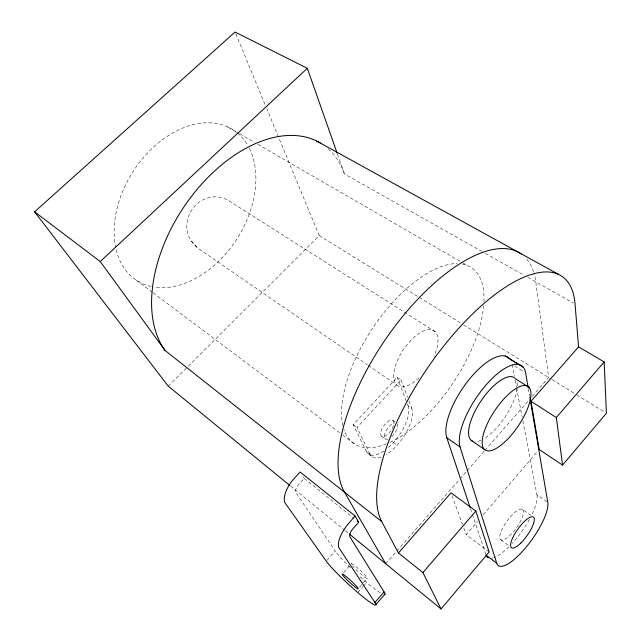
<?xml version="1.0" encoding="UTF-8"?>
<svg xmlns="http://www.w3.org/2000/svg" width="641" height="641" viewBox="0 0 641 641"><rect width="100%" height="100%" fill="white"/><g stroke="black" fill="none" stroke-linecap="round" stroke-linejoin="round"><path stroke-width="0.48" stroke-dasharray="3.21 2.4" d="M489.139 552.013L466.199 534.698L477.481 521.534M483.282 514.763L537.935 450.992M357.806 592.564L362.854 586.803M363.487 586.082L366.636 582.485M385.706 563.751L396.218 551.741M396.875 550.988L459.301 479.636M459.958 478.891L466.528 471.375M467.185 470.63L484.275 451.104M484.933 450.351L528.953 400.032M532.238 396.274L548.664 377.501L535.756 281.808A149.786 64.493 -56.1 0 0 534.025 273.395M359.497 587.172L362.75 583.462M363.399 582.725L367.301 578.27M343.592 572.525L351.412 563.703M326.878 560.386L335.259 551.02L295.99 492.761A7.652 3.59 -51.3 0 1 299.083 484.043L304.259 478.458L303.225 476.848M369.977 454.1L357.029 427.539L401.05 379.937L397.164 377.285L353.199 424.711L366.291 451.344L369.977 454.1A31.858 14.054 -54.3 0 0 384.288 455.663M168.246 386.154L319.242 235.567L266.824 108.834M328.176 148.8A131.052 81.399 -56.9 0 1 344.441 173.943L481.84 251.408M485.317 253.371L524.45 275.438M527.928 277.401L573.342 303.001M227.699 126.894L238.933 133.392M239.798 133.897L254.501 142.398M257.962 144.393L462.025 262.417M462.89 262.914L467.217 265.422M319.242 235.567L462.842 324.402M463.691 324.931L551.212 379.079M552.061 379.6L575.834 394.303M576.684 394.832L604.695 412.163M514.651 366.011L523.937 371.82M435.295 331.822L232.202 202.86C201.29 180.482 168.559 226.089 198.83 248.82L367.389 364.817M368.206 365.386L396.987 385.185M522.88 420.929L536.95 494.78L547.799 502.336M407.323 403.87L408.021 405.705L411.754 408.309A31.858 14.054 -54.3 0 1 386.09 454.637M522.567 509.403A18.701 5.817 -54.4 0 1 510.188 535.235A18.701 5.817 -54.4 0 1 502.175 529.129A18.701 5.817 -54.4 0 1 522.567 509.403L531.093 515.476M392.989 420.44A9.735 4.327 -54.3 0 1 387.452 434.502A9.735 4.327 -54.3 0 1 381.419 430.047A9.735 4.327 -54.3 0 1 392.989 420.44L395.225 422.034M393.494 442.562L397.124 445.207M381.643 436.257L385.345 438.957M353.199 424.711L357.029 427.539M500.877 539.874L509.299 546.116M368.791 454.181L372.461 456.929M136.277 280.205L152.286 292.216M153.079 292.809L341.917 434.47M342.711 435.071L354.713 444.077M304.259 478.458L354.04 518.441M290.517 486.014L344.69 530.259M345.467 530.892L348.56 533.416M191.547 241.128L193.342 243.203M194.752 244.846L196.627 247.009M235.84 33.901L265.294 105.132M397.164 377.285L406.971 402.957M401.05 379.937L407.612 397.324M408.998 400.986L411.754 408.309M452.025 495.613L462.482 524.466M463.836 528.184L466.199 534.698M337.478 154.136L344.441 173.943M470.494 508.65L472.072 513.377M472.393 514.322L485.998 555.082M512.111 364.433L514.338 376.123M515.084 380.017L516.382 386.835M516.566 387.805L522.135 417.035M528.312 388.566L529.658 396.41M237.45 133.032A89.428 61.881 -57.6 0 1 247.434 144.81M249.341 148.311A89.428 61.881 -57.6 0 1 234.614 242.346A89.428 61.881 -57.6 0 1 153.928 287.032M151.1 286.487A89.428 61.881 -57.6 0 1 115.933 248.788M115.733 247.883A89.428 61.881 -57.6 0 1 151.981 148.536A89.428 61.881 -57.6 0 1 236.705 132.423M526.782 259.076A149.786 64.493 -56.1 0 1 533.496 271.656M462.001 263.98A105.781 48.66 -56.4 0 1 483.963 301.719M483.715 305.597A105.781 48.66 -56.4 0 1 387.46 443.5M386.587 443.86A105.781 48.66 -56.4 0 1 343.921 429.366M342.895 425.688A105.781 48.66 -56.4 0 1 375.754 323.641A105.781 48.66 -56.4 0 1 457.153 263.571M419.03 377.837A32.939 15.096 -56.3 0 1 393.806 373.479A32.939 15.096 -56.3 0 1 423.725 330.892A32.939 15.096 -56.3 0 1 433.877 356.7M408.021 405.705A31.778 14.142 -54.3 0 1 388.021 447.891M384.031 450.935A31.778 14.142 -54.3 0 1 366.291 451.344M397.412 424.03A9.759 4.303 -54.3 0 1 391.218 437.106M387.869 439.109A9.759 4.303 -54.3 0 1 385.121 432.819A9.759 4.303 -54.3 0 1 394.215 422.884M380.281 592.813A34.558 3.782 42.6 0 1 358.808 575.642M350.363 567.718A34.558 3.782 42.6 0 1 335.259 551.02M351.244 563.968A10.857 1.186 42.6 0 1 361.644 571.708A10.857 1.186 42.6 0 1 365.666 577.821A10.857 1.186 42.6 0 1 352.51 565.891M536.95 494.78A40.679 12.652 -54.4 0 1 531.934 514.555M529.338 519.595A40.679 12.652 -54.4 0 1 512.319 543.312M509.05 546.717A40.679 12.652 -54.4 0 1 494.155 557.558M493.338 557.83A40.679 12.652 -54.4 0 1 491.815 558.199M517.015 382.613A38.019 14.439 -56.1 0 1 517.119 388.31M517.023 389.119A38.019 14.439 -56.1 0 1 485.173 437.987M481.095 440.271A38.019 14.439 -56.1 0 1 475.662 441.713"/><path stroke-width="0.96" d="M441.04 608.95L489.139 552.013L475.846 511.069L451.016 492.817L398.446 552.983L422.9 572.597L441.04 608.95L349.337 534.049M578.567 346.853L530.988 401.298L539.209 449.509L562.566 465.094L606.394 413.213L604.175 361.933L578.567 346.853L575.049 303.962A153.664 60.11 -56 0 0 456.632 330.644A153.664 60.11 -56 0 0 381.724 521.59L398.446 552.983M422.9 572.597L475.846 511.069M562.566 465.094L556.332 417.531L604.175 361.933M374.897 602.452L384.071 591.875L349.97 536.942A7.956 3.269 -51.9 0 1 353.431 528.08L358.712 522.191L355.13 516.037L300.124 472L292.865 479.933A22.988 10.793 -51.3 0 0 284.876 502.656L326.237 561.107A34.67 3.341 42.7 0 0 358.215 592.909A34.67 3.341 42.7 0 0 374.897 602.452L338.76 547.518A23.901 9.831 -51.9 0 1 347.71 524.402L355.13 516.037M375.922 604.567L385.017 594.071M34.606 211.826L100.236 261.536L307.319 68.315L235.071 32.05L34.606 211.826L168.246 386.154L289.748 485.381M316.83 141.132L558.575 274.412M505.212 356.027L518.986 364.593M523.368 367.349L509.723 358.856A51.56 20.288 -56.1 0 0 468.603 380.153A51.56 20.288 -56.1 0 0 446.793 437.699L470.182 507.704M529.105 387.396A38.356 14.03 -56 0 0 487.264 423.869A38.356 14.03 -56 0 0 503.313 443.284A38.356 14.03 -56 0 0 529.105 387.396L515.292 378.655A38.019 14.439 -56.1 0 0 481.143 400.793A38.019 14.439 -56.1 0 0 472.834 441.296M530.988 401.298L556.332 417.531M471.207 440.335L484.668 449.637M446.793 437.699L460.078 447.001L496.719 563.207A40.96 12.267 -54.5 0 0 525.788 547.574A40.96 12.267 -54.5 0 0 547.799 502.336L529.827 397.388M485.998 555.082L496.719 563.207M100.236 261.536L165.058 350.467L381.724 521.59M357.157 520.941L358.712 522.191M385.706 563.751L344.481 492.176A149.786 64.493 -56.1 0 1 393.061 328.769A149.786 64.493 -56.1 0 1 521.189 253.916M307.319 68.315L337.15 153.199M528.152 387.581L525.628 372.87A52.009 19.759 -56.1 0 0 486.719 384.223A52.009 19.759 -56.1 0 0 460.078 447.001M165.058 350.467A131.052 81.399 -56.9 0 1 190.457 197.716A131.052 81.399 -56.9 0 1 321.141 143.528M384.071 591.875A34.558 3.782 42.6 0 1 384.199 594.656M488.13 557.782A40.679 12.652 -54.4 0 1 486.375 555.963M344.722 577.533A10.897 1.05 42.7 0 0 358.007 588.855A10.897 1.05 42.7 0 0 347.767 577.894A10.897 1.05 42.7 0 0 344.722 577.533M520.821 543.039A18.829 5.641 -54.5 0 0 533.424 517.135A18.829 5.641 -54.5 0 0 513.056 537.102A18.829 5.641 -54.5 0 0 520.821 543.039"/></g></svg>
